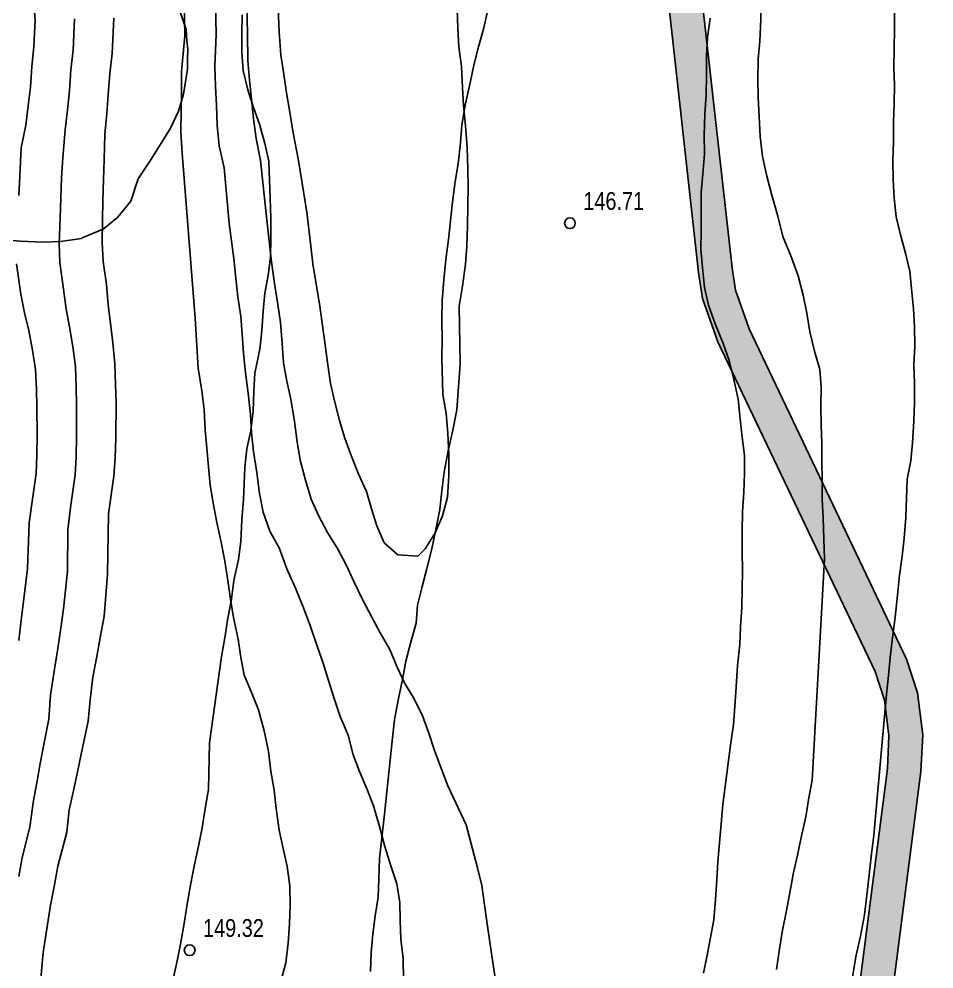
# Model space of a CAD drawing. Header units: metres. Extents: x 523256 to 524015, y 4669220 to 4669814.
# Drawn here: x 523739.4 to 523790.8, y 4669571.5 to 4669624.9 of the extents above; entities that cross this region are included whole.
import ezdxf

# ---------------------------------------------------------------- set-up
doc = ezdxf.new("R2010")
doc.units = ezdxf.units.M
doc.header["$MEASUREMENT"] = 0
for name, color, linetype in [('031006 Cota terreno', 9, 'Continuous'), ('032022 Curva cada 1 m de baja fiabilidad', 40, 'Continuous'), ('032023 Curva cada 5 m de baja fiabilidad', 34, 'Continuous'), ('033006 Texto cota terreno', 9, 'Continuous'), ('042014 Rio baja fiabilidad', 142, 'Continuous'), ('102002 Zona arbolada', 3, 'MASA'), ('990001 Sombreados', 7, 'Continuous')]:
    doc.layers.add(name, color=color, linetype=linetype)
doc.styles.get("Standard").update_dxf_attribs({"font": 'arial.ttf'})
doc.linetypes.add('MASA', pattern='A,0.0001,[130,GEOGRAMA.SHX,S=0.5,R=180,X=0,Y=0],-2.9', length=2.9001)

# ---------------------------------------------------------------- blocks, each defined once
blk = doc.blocks.new('COTAP')
at = {"color": 0}
blk.add_circle((0, 0), 0.3, dxfattribs=at)

msp = doc.modelspace()

# ---------------------------------------------------------------- hatches: boundary and pattern name
at = {"layer": '990001 Sombreados'}
msp.add_hatch(color=4, dxfattribs=at).paths.add_polyline_path([(523829.84507, 4669797.00038), (523831.74052, 4669797.00038), (523831.23849, 4669789.44038), (523830.66849, 4669783.70038), (523830.17849, 4669773.54038), (523829.74849, 4669770.97038), (523829.22849, 4669768.31038), (523828.49849, 4669764.69038), (523825.85849, 4669751.02038), (523824.45849, 4669743.81038), (523823.95849, 4669741.09038), (523823.25849, 4669737.90038), (523822.57849, 4669735.59038), (523821.61849, 4669732.97038), (523819.63849, 4669728.68038), (523816.99849, 4669723.65038), (523815.22849, 4669721.38038), (523808.22849, 4669712.69038), (523803.54849, 4669706.81038), (523802.05849, 4669705.02038), (523800.02849, 4669702.51038), (523797.59849, 4669698.65038), (523795.78849, 4669693.83038), (523793.46849, 4669688.70038), (523785.78849, 4669669.89038), (523780.53849, 4669654.89038), (523777.02849, 4669641.19038), (523776.58849, 4669639.18038), (523776.52849, 4669636.63038), (523776.57849, 4669635.11038), (523777.58849, 4669627.27038), (523779.41849, 4669610.91038), (523779.60849, 4669609.65038), (523780.36849, 4669607.49038), (523789.21849, 4669588.93038), (523789.83849, 4669587.03038), (523790.12849, 4669584.68038), (523790.02849, 4669582.62038), (523787.09849, 4669559.84038), (523785.82849, 4669551.46038), (523780.43849, 4669534.85038), (523777.23849, 4669525.09038), (523773.47849, 4669520.91038), (523768.87849, 4669514.55038), (523766.17849, 4669509.59038), (523765.36849, 4669508.19038), (523758.87849, 4669490.78038), (523752.91849, 4669476.62038), (523750.79849, 4669474.42038), (523749.54849, 4669473.45038), (523745.80849, 4669471.03038), (523737.76849, 4669466.85038), (523734.49849, 4669465.04038), (523729.71849, 4669462.34038), (523725.47849, 4669459.25038), (523721.26849, 4669454.74038), (523716.54849, 4669450.00038), (523710.33849, 4669445.78038), (523703.45849, 4669441.60038), (523697.17849, 4669438.17038), (523690.60849, 4669434.21038), (523683.93849, 4669429.68038), (523671.49849, 4669420.65038), (523669.87849, 4669419.20038), (523668.21849, 4669417.28038), (523666.70849, 4669414.67038), (523665.30849, 4669409.59038), (523665.17849, 4669408.55038), (523665.18849, 4669405.40038), (523665.80849, 4669393.94038), (523663.45861, 4669394.46488), (523663.21849, 4669405.40038), (523663.27849, 4669408.65038), (523663.39849, 4669409.92038), (523664.90849, 4669415.72038), (523666.66849, 4669418.53038), (523668.51849, 4669420.60038), (523670.31849, 4669422.15038), (523682.84849, 4669431.23038), (523689.55849, 4669435.80038), (523696.23849, 4669440.06038), (523702.49849, 4669443.34038), (523709.28849, 4669447.46038), (523715.33849, 4669451.48038), (523719.90849, 4669456.06038), (523724.21849, 4669460.67038), (523728.68849, 4669463.94038), (523733.57849, 4669466.69038), (523736.86849, 4669468.52038), (523744.84849, 4669472.66038), (523748.44849, 4669475.01038), (523749.53849, 4669475.83038), (523751.30849, 4669477.68038), (523757.11849, 4669491.49038), (523763.64849, 4669509.00038), (523764.52849, 4669510.52038), (523767.26849, 4669515.55038), (523771.99849, 4669522.11038), (523775.55849, 4669526.05038), (523778.63849, 4669535.45038), (523783.96849, 4669551.90038), (523785.21849, 4669560.10038), (523788.13849, 4669582.79038), (523788.22849, 4669584.61038), (523787.97849, 4669586.62038), (523787.45849, 4669588.23038), (523778.61849, 4669606.76038), (523777.75849, 4669609.19038), (523777.53849, 4669610.66038), (523775.70849, 4669627.04038), (523774.68849, 4669634.95038), (523774.61849, 4669636.62038), (523774.69849, 4669639.41038), (523775.18849, 4669641.63038), (523778.72849, 4669655.44038), (523784.01849, 4669670.56038), (523791.72849, 4669689.45038), (523794.06849, 4669694.61038), (523796.32849, 4669699.57038), (523799.32849, 4669703.56038), (523801.26849, 4669705.65038), (523802.48849, 4669707.20038), (523807.14849, 4669713.52038), (523813.77849, 4669722.43038), (523815.38849, 4669724.62038), (523817.93849, 4669729.52038), (523819.86849, 4669733.69038), (523820.77849, 4669736.18038), (523821.41849, 4669738.37038), (523822.09849, 4669741.47038), (523822.59849, 4669744.16038), (523823.99849, 4669751.38038), (523826.63849, 4669765.06038), (523827.36849, 4669768.68038), (523827.88849, 4669771.31038), (523828.28849, 4669773.74038), (523828.77849, 4669783.84038), (523829.34849, 4669789.60038)], flags=0)

# ---------------------------------------------------------------- linework, layer by layer
at = {"layer": '032022 Curva cada 1 m de baja fiabilidad'}
for points, elevation in [([(523740.13, 4669626.64), (523740.27, 4669624.84), (523740.2, 4669623.34), (523740.09, 4669622.22), (523740.01, 4669621.07), (523739.88, 4669620.01), (523739.74, 4669618.93), (523739.48, 4669617.66), (523739.42, 4669616.07), (523739.35, 4669614.97)], 153), ([(523748.65, 4669625.95), (523748.67, 4669623.94), (523748.5, 4669621.94), (523748.49, 4669620.76), (523748.48, 4669619.71), (523748.46, 4669618.54), (523748.53, 4669617.35), (523749.26, 4669608.09), (523749.42, 4669605.28), (523749.64, 4669604.01), (523749.76, 4669602.96), (523749.83, 4669601.82), (523749.92, 4669600.79), (523750, 4669599.74), (523750.11, 4669598.71), (523750.29, 4669597.59), (523750.47, 4669596.61), (523750.74, 4669595.41), (523750.92, 4669594.43), (523751.09, 4669593.35), (523751.27, 4669592.17), (523751.44, 4669591.17), (523751.67, 4669590.05), (523751.83, 4669589.02), (523752.02, 4669588.02), (523752.45, 4669587.02), (523752.81, 4669586.07), (523753.14, 4669584.89), (523753.37, 4669583.74), (523753.51, 4669582.63), (523753.69, 4669581.56), (523753.81, 4669580.54), (523753.98, 4669579.32), (523754.21, 4669578.28), (523754.43, 4669577.28), (523754.58, 4669576.18), (523754.59, 4669575.1), (523754.56, 4669574.08), (523754.49, 4669572.97), (523754.36, 4669571.87), (523754.05, 4669570.75)], 149), ([(523750.41, 4669625.79), (523750.44, 4669624.02), (523750.36, 4669622.25), (523750.41, 4669621.11), (523750.45, 4669620.06), (523750.5, 4669618.91), (523750.6, 4669617.76), (523750.88, 4669616.53), (523751.17, 4669613.41), (523751.43, 4669611.44), (523751.55, 4669610.33), (523751.66, 4669609.28), (523751.82, 4669608.18), (523751.89, 4669607.18), (523751.97, 4669606.11), (523752.09, 4669605.01), (523752.24, 4669603.88), (523752.36, 4669602.67), (523752.43, 4669601.64), (523752.54, 4669600.6), (523752.72, 4669599.41), (523752.87, 4669598.23), (523753.07, 4669597.18), (523753.45, 4669596.11), (523753.97, 4669595.18), (523754.4, 4669594), (523754.89, 4669592.92), (523755.3, 4669591.91), (523755.71, 4669590.81), (523756.12, 4669589.66), (523756.44, 4669588.7), (523756.75, 4669587.73), (523757.08, 4669586.66), (523757.41, 4669585.71), (523757.85, 4669584.65), (523758.13, 4669583.55), (523758.49, 4669582.61), (523758.92, 4669581.61), (523759.28, 4669580.68), (523759.62, 4669579.53), (523759.92, 4669578.39), (523760.27, 4669577.26), (523760.59, 4669576.31), (523760.75, 4669575.26), (523760.78, 4669574.26), (523760.82, 4669573.2), (523760.94, 4669572.11), (523760.96, 4669570.89)], 148), ([(523781.92, 4669571.48), (523782.08, 4669572.65), (523782.25, 4669573.7), (523782.47, 4669574.8), (523782.68, 4669575.91), (523782.86, 4669576.93), (523783.1, 4669577.92), (523783.3, 4669578.91), (523783.56, 4669580.07), (523783.73, 4669581.14), (523783.92, 4669582.13), (523784.61, 4669594.54), (523784.53, 4669596.84), (523784.47, 4669597.89), (523784.47, 4669598.99), (523784.46, 4669600.06), (523784.46, 4669601.06), (523784.42, 4669602.09), (523784.41, 4669603.14), (523784.42, 4669604.21), (523784.34, 4669605.21), (523784.04, 4669606.23), (523783.78, 4669607.31), (523783.61, 4669608.36), (523783.41, 4669609.38), (523783.13, 4669610.46), (523782.72, 4669611.59), (523782.27, 4669612.68), (523781.98, 4669613.81), (523781.66, 4669614.99), (523781.37, 4669616.06), (523781.13, 4669617.17), (523781, 4669618.3), (523780.93, 4669619.41), (523780.89, 4669620.48), (523780.87, 4669621.52), (523780.88, 4669622.63), (523780.97, 4669623.65), (523781.03, 4669624.86), (523781.05, 4669625.88)], 148), ([(523752.17, 4669625.64), (523752.2, 4669624.09), (523752.22, 4669622.55), (523752.32, 4669621.45), (523752.42, 4669620.4), (523752.54, 4669619.29), (523752.68, 4669618.18), (523752.92, 4669616.94), (523753.29, 4669613.61), (523753.55, 4669611.25), (523753.72, 4669610.04), (523753.9, 4669608.85), (523754.05, 4669607.85), (523754.14, 4669606.67), (523754.23, 4669605.58), (523754.41, 4669604.54), (523754.64, 4669603.53), (523754.83, 4669602.27), (523754.98, 4669601.13), (523755.15, 4669600.11), (523755.45, 4669598.98), (523755.77, 4669597.92), (523756.18, 4669597), (523756.69, 4669596.05), (523757.25, 4669595.14), (523757.75, 4669594.23), (523758.18, 4669593.29), (523758.65, 4669592.28), (523759.19, 4669591.29), (523759.66, 4669590.41), (523760.2, 4669589.46), (523760.6, 4669588.47), (523761.04, 4669587.55), (523761.56, 4669586.7), (523762.02, 4669585.75), (523762.38, 4669584.76), (523762.71, 4669583.8), (523763.1, 4669582.75), (523763.45, 4669581.8), (523764.49, 4669579.62), (523765.1, 4669577.28), (523765.37, 4669576.2), (523765.52, 4669575.13), (523765.67, 4669574.05), (523765.82, 4669573.02), (523765.98, 4669571.89), (523766.13, 4669570.89)], 147), ([(523753.93, 4669625.48), (523753.97, 4669624.17), (523754.08, 4669622.86), (523754.24, 4669621.8), (523754.39, 4669620.75), (523754.58, 4669619.66), (523754.75, 4669618.59), (523755.07, 4669616.94), (523755.54, 4669614.05), (523755.73, 4669612.3), (523755.86, 4669611.14), (523756.05, 4669610), (523756.25, 4669608.9), (523756.4, 4669607.8), (523756.57, 4669606.59), (523756.69, 4669605.59), (523756.87, 4669604.42), (523757.09, 4669603.44), (523757.37, 4669602.33), (523757.66, 4669601.34), (523758.02, 4669600.36), (523758.45, 4669599.28), (523758.88, 4669598.34), (523759.16, 4669597.37), (523759.47, 4669596.41), (523759.88, 4669595.47), (523760.64, 4669594.78), (523761.76, 4669594.72), (523762.18, 4669595.13), (523762.74, 4669596.02), (523763.15, 4669596.98), (523763.44, 4669598.03), (523763.51, 4669599.22), (523763.5, 4669600.45), (523763.46, 4669601.63), (523763.36, 4669602.73), (523763.18, 4669603.8), (523763.12, 4669605.87), (523763.14, 4669606.87), (523763.12, 4669608.01), (523763.13, 4669609.05), (523763.22, 4669610.23), (523763.34, 4669611.38), (523763.48, 4669612.51), (523763.61, 4669613.56), (523763.71, 4669614.6), (523763.87, 4669615.76), (523764.03, 4669616.76), (523764.16, 4669617.93), (523764.24, 4669618.93), (523764.43, 4669620.06), (523764.71, 4669621.31), (523764.92, 4669622.31), (523765.17, 4669623.33), (523765.45, 4669624.32), (523765.72, 4669625.49)], 146), ([(523786.19, 4669571.08), (523786.38, 4669572.29), (523786.63, 4669573.36), (523786.85, 4669574.56), (523786.99, 4669575.67), (523787.11, 4669576.8), (523787.24, 4669577.99), (523787.38, 4669579.04), (523787.85, 4669584.26), (523788.09, 4669586.94), (523788.2, 4669588), (523788.29, 4669589.01), (523788.43, 4669590.15), (523788.57, 4669591.29), (523788.71, 4669592.52), (523788.83, 4669593.64), (523788.97, 4669594.72), (523789.08, 4669595.73), (523789.18, 4669596.89), (523789.22, 4669597.99), (523789.25, 4669599.04), (523789.46, 4669600.06), (523789.56, 4669601.08), (523789.62, 4669602.29), (523789.66, 4669603.34), (523789.66, 4669604.39), (523789.63, 4669605.49), (523789.69, 4669606.53), (523789.67, 4669607.59), (523789.6, 4669608.61), (523789.5, 4669609.73), (523789.4, 4669610.73), (523789.16, 4669611.73), (523788.88, 4669612.76), (523788.63, 4669613.78), (523788.52, 4669614.84), (523788.46, 4669615.86), (523788.45, 4669616.93), (523788.48, 4669617.95), (523788.48, 4669619.09), (523788.53, 4669620.15), (523788.54, 4669621.18), (523788.51, 4669622.18), (523788.52, 4669623.28), (523788.54, 4669624.28), (523788.55, 4669625.5)], 149), ([(523742.48, 4669624.9), (523742.4, 4669623.15), (523742.28, 4669622.03), (523742.2, 4669620.86), (523742.09, 4669619.8), (523741.96, 4669618.67), (523741.82, 4669617.09), (523741.76, 4669615.97), (523741.71, 4669614.83), (523741.67, 4669613.73), (523741.62, 4669612.27), (523741.65, 4669611.21), (523741.87, 4669609.71), (523742.02, 4669608.6), (523742.2, 4669607.6), (523742.38, 4669606.5), (523742.53, 4669605.37), (523742.57, 4669604.22), (523742.6, 4669603.22), (523742.59, 4669601.45), (523742.57, 4669600.3), (523742.51, 4669599.28), (523742.25, 4669597.45), (523742.11, 4669596.2), (523742.09, 4669593.85), (523741.87, 4669591.76), (523741.72, 4669590.67), (523741.54, 4669589.53), (523741.35, 4669588.37), (523741.14, 4669586.9), (523741.04, 4669585.56), (523740.77, 4669584.23), (523740.56, 4669583.06), (523740.37, 4669581.98), (523740.18, 4669580.98), (523739.97, 4669579.48), (523739.54, 4669577.78), (523739.36, 4669576.72)], 152), ([(523744.7, 4669624.95), (523744.6, 4669622.95), (523744.46, 4669621.83), (523744.38, 4669620.64), (523744.3, 4669619.58), (523744.19, 4669618.42), (523744.14, 4669617.01), (523744.11, 4669615.87), (523744.08, 4669614.7), (523744.05, 4669613.58), (523744.04, 4669612.33), (523744.09, 4669611.27), (523744.28, 4669609.97), (523744.37, 4669608.83), (523744.5, 4669607.81), (523744.64, 4669606.7), (523744.75, 4669605.52), (523744.79, 4669604.35), (523744.82, 4669603.35), (523744.8, 4669601.36), (523744.77, 4669600.22), (523744.7, 4669599.2), (523744.4, 4669597.1), (523744.34, 4669593.69), (523744.14, 4669591.35), (523743.95, 4669590.23), (523743.73, 4669589.08), (523743.52, 4669587.91), (523743.36, 4669586.64), (523743.25, 4669585.45), (523742.88, 4669583.68), (523742.63, 4669582.5), (523742.41, 4669581.46), (523742.19, 4669580.46), (523742.05, 4669579.21), (523741.54, 4669577.3), (523741.36, 4669576.25), (523741.13, 4669575.11), (523740.73, 4669572.45), (523740.37, 4669568.49)], 151), ([(523777.81, 4669571.29), (523778.01, 4669572.29), (523778.2, 4669573.28), (523778.39, 4669574.28), (523778.48, 4669575.43), (523778.56, 4669576.52), (523778.61, 4669577.55), (523778.72, 4669578.6), (523778.81, 4669579.67), (523778.9, 4669580.75), (523779.04, 4669581.92), (523779.2, 4669583.08), (523779.32, 4669584.1), (523779.49, 4669585.23), (523779.58, 4669586.27), (523779.64, 4669587.37), (523779.72, 4669588.55), (523779.86, 4669589.74), (523779.9, 4669590.75), (523779.96, 4669591.85), (523779.98, 4669592.86), (523780.01, 4669593.93), (523779.99, 4669594.98), (523779.98, 4669596.08), (523780.01, 4669597.21), (523780.08, 4669598.31), (523780.11, 4669599.35), (523780.12, 4669600.36), (523779.98, 4669601.4), (523779.88, 4669602.43), (523779.76, 4669603.53), (523779.51, 4669604.64), (523779.25, 4669605.71), (523778.92, 4669606.66), (523778.46, 4669607.76), (523778.1, 4669608.82), (523777.87, 4669609.81), (523777.75, 4669610.94), (523777.66, 4669611.94), (523777.69, 4669612.99), (523777.68, 4669614.17), (523777.69, 4669615.17), (523777.78, 4669616.19), (523777.86, 4669617.31), (523777.85, 4669618.36), (523777.89, 4669619.54), (523777.97, 4669620.64), (523777.98, 4669621.77), (523777.99, 4669622.82), (523778.03, 4669623.85), (523778.19, 4669624.94)], 147), ([(523739.22, 4669611.14), (523739.47, 4669609.44), (523739.68, 4669608.38), (523739.91, 4669607.4), (523740.13, 4669606.29), (523740.3, 4669605.21), (523740.34, 4669604.1), (523740.37, 4669603.09), (523740.39, 4669601.53), (523740.37, 4669600.39), (523740.33, 4669599.35), (523740.11, 4669597.79), (523739.93, 4669596.59), (523739.85, 4669594.02), (523739.61, 4669592.17), (523739.48, 4669591.11), (523739.35, 4669589.97)], 153)]:
    msp.add_lwpolyline(points, dxfattribs=dict(at, elevation=elevation))
at = {"layer": '032023 Curva cada 5 m de baja fiabilidad'}
for points, elevation in [([(523748.00849, 4669570.89038), (523748.22849, 4669571.89038), (523748.42849, 4669572.91038), (523748.61849, 4669573.96038), (523748.80849, 4669575.16038), (523748.99849, 4669576.23038), (523749.19849, 4669577.29038), (523749.44849, 4669578.41038), (523749.64849, 4669579.45038), (523749.82849, 4669580.53038), (523750.00849, 4669581.60038), (523750.05849, 4669584.23038), (523750.73849, 4669589.08038), (523750.92849, 4669590.13038), (523751.09849, 4669591.23038), (523751.29849, 4669592.30038), (523751.43849, 4669593.35038), (523751.69849, 4669594.52038), (523751.81849, 4669595.53038), (523751.88849, 4669596.75038), (523751.96849, 4669597.89038), (523752.04849, 4669599.69038), (523752.16849, 4669600.74038), (523752.38849, 4669601.77038), (523752.51849, 4669602.86038), (523752.55849, 4669603.99038), (523752.61849, 4669604.99038), (523752.89849, 4669606.35038), (523753.00849, 4669607.38038), (523753.07849, 4669608.48038), (523753.16849, 4669609.49038), (523753.36849, 4669610.49038), (523753.49849, 4669611.51038), (523753.51849, 4669612.56038), (523753.51849, 4669613.70038), (523753.47849, 4669614.83038), (523753.43849, 4669615.84038), (523753.39849, 4669616.90038), (523753.16849, 4669617.89038), (523752.86849, 4669618.98038), (523752.52849, 4669619.93038), (523752.20849, 4669620.92038), (523751.95849, 4669622.00038), (523751.88849, 4669623.02038), (523751.88849, 4669624.08038), (523751.89849, 4669625.12038)], 155), ([(523763.96849, 4669625.43038), (523764.01849, 4669624.39038), (523764.07849, 4669623.33038), (523764.22849, 4669622.23038), (523764.26849, 4669621.05038), (523764.33849, 4669620.02038), (523764.43849, 4669618.90038), (523764.52849, 4669617.68038), (523764.56849, 4669616.48038), (523764.58849, 4669615.48038), (523764.57849, 4669614.41038), (523764.55849, 4669613.28038), (523764.51849, 4669612.13038), (523764.43849, 4669611.12038), (523764.26849, 4669609.89038), (523764.08849, 4669608.75038), (523764.13849, 4669605.52038), (523763.95849, 4669602.94038), (523763.73849, 4669601.79038), (523763.46849, 4669600.64038), (523763.23849, 4669599.44038), (523763.11849, 4669598.38038), (523763.00849, 4669597.34038), (523762.79849, 4669596.31038), (523762.54849, 4669595.13038), (523762.24849, 4669593.94038), (523761.98849, 4669592.94038), (523761.74849, 4669591.95038), (523761.66849, 4669590.94038), (523761.38849, 4669589.95038), (523761.08849, 4669588.82038), (523760.89849, 4669587.78038), (523760.66849, 4669586.62038), (523760.44849, 4669585.52038), (523760.33849, 4669584.50038), (523759.89849, 4669580.21038), (523759.61849, 4669577.72038), (523759.57849, 4669576.59038), (523759.53849, 4669575.56038), (523759.37849, 4669574.51038), (523759.23849, 4669573.47038), (523759.14849, 4669572.45038), (523759.10849, 4669571.37038)], 150)]:
    msp.add_lwpolyline(points, dxfattribs=dict(at, elevation=elevation))
at = {"layer": '042014 Rio baja fiabilidad', "flags": 128}
for points in [[(523768.87849, 4669514.55038), (523773.47849, 4669520.91038), (523777.23849, 4669525.09038), (523780.43849, 4669534.85038), (523785.82849, 4669551.46038), (523787.09849, 4669559.84038), (523790.02849, 4669582.62038), (523790.12849, 4669584.68038), (523789.83849, 4669587.03038), (523789.21849, 4669588.93038), (523780.36849, 4669607.49038), (523779.60849, 4669609.65038), (523779.41849, 4669610.91038), (523777.58849, 4669627.27038)], [(523767.26849, 4669515.55038), (523771.99849, 4669522.11038), (523775.55849, 4669526.05038), (523778.63849, 4669535.45038), (523783.96849, 4669551.90038), (523785.21849, 4669560.10038), (523788.13849, 4669582.79038), (523788.22849, 4669584.61038), (523787.97849, 4669586.62038), (523787.45849, 4669588.23038), (523778.61849, 4669606.76038), (523777.75849, 4669609.19038), (523777.53849, 4669610.66038), (523775.70849, 4669627.04038)]]:
    msp.add_lwpolyline(points, dxfattribs=at)
at = {"layer": '102002 Zona arbolada', "flags": 128}
msp.add_lwpolyline([(523731.07849, 4669616.22038), (523732.78849, 4669615.03038), (523732.92849, 4669614.94038), (523734.02849, 4669614.33038), (523735.03849, 4669613.69038), (523735.75849, 4669613.33038), (523736.00849, 4669613.21038), (523736.97849, 4669612.82038), (523738.36849, 4669612.51038), (523739.21849, 4669612.43038), (523739.43849, 4669612.42038), (523740.69849, 4669612.36038), (523741.69849, 4669612.40038), (523742.86849, 4669612.57038), (523742.90849, 4669612.59038), (523744.08849, 4669613.09038), (523744.89849, 4669613.74038), (523745.63849, 4669614.65038), (523746.04849, 4669615.91038), (523746.56849, 4669616.68038), (523746.68849, 4669616.86038), (523747.29849, 4669617.83038), (523747.87849, 4669618.77038), (523748.31849, 4669619.71038), (523748.60849, 4669620.68038), (523748.82849, 4669622.07038), (523748.82849, 4669622.59038), (523748.84849, 4669623.20038), (523748.79849, 4669623.66038), (523748.74849, 4669624.30038), (523748.34849, 4669625.50038), (523747.79849, 4669626.46038), (523747.14849, 4669627.30038), (523746.42849, 4669628.07038), (523745.93849, 4669628.55038), (523745.71849, 4669628.78038), (523744.93849, 4669629.52038), (523743.89849, 4669630.29038), (523742.82849, 4669630.55038), (523742.76849, 4669630.57038), (523741.56849, 4669630.53038), (523740.40849, 4669630.40038), (523739.51849, 4669630.33038), (523739.01849, 4669630.29038), (523737.71849, 4669630.35038), (523736.65849, 4669630.57038), (523736.16849, 4669630.75038), (523735.71849, 4669630.92038), (523734.48849, 4669631.56038), (523733.34849, 4669632.20038), (523732.17849, 4669632.55038), (523731.17849, 4669632.61038), (523729.85849, 4669632.47038), (523728.56849, 4669632.04038), (523728.49849, 4669632.01038), (523727.46849, 4669631.58038), (523726.43849, 4669631.06038), (523725.53849, 4669630.47038), (523724.53849, 4669629.82038), (523723.81849, 4669629.04038), (523723.69849, 4669628.91038), (523723.08849, 4669627.87038), (523723.19849, 4669627.20038), (523723.64849, 4669626.55038), (523724.49849, 4669625.78038), (523725.43849, 4669624.88038), (523726.27849, 4669624.14038), (523726.89849, 4669623.34038), (523727.67849, 4669622.28038), (523728.45849, 4669621.57038), (523729.08849, 4669620.26038), (523731.07849, 4669616.22038)], dxfattribs=at)

# ---------------------------------------------------------------- block references
at = {"layer": '031006 Cota terreno'}
for p in [(523770.31, 4669613.42, 146.71), (523748.95, 4669572.57, 149.32)]:
    msp.add_blockref('COTAP', p, dxfattribs=at)

# ---------------------------------------------------------------- texts
at = {"layer": '033006 Texto cota terreno', "width": 0.8}
for s, p in [('146.71', (523771.06, 4669614.17, 146.71)), ('149.32', (523749.7, 4669573.32, 149.32))]:
    msp.add_text(s, height=1, dxfattribs=at).set_placement(p)

doc.saveas('drawing.dxf')
